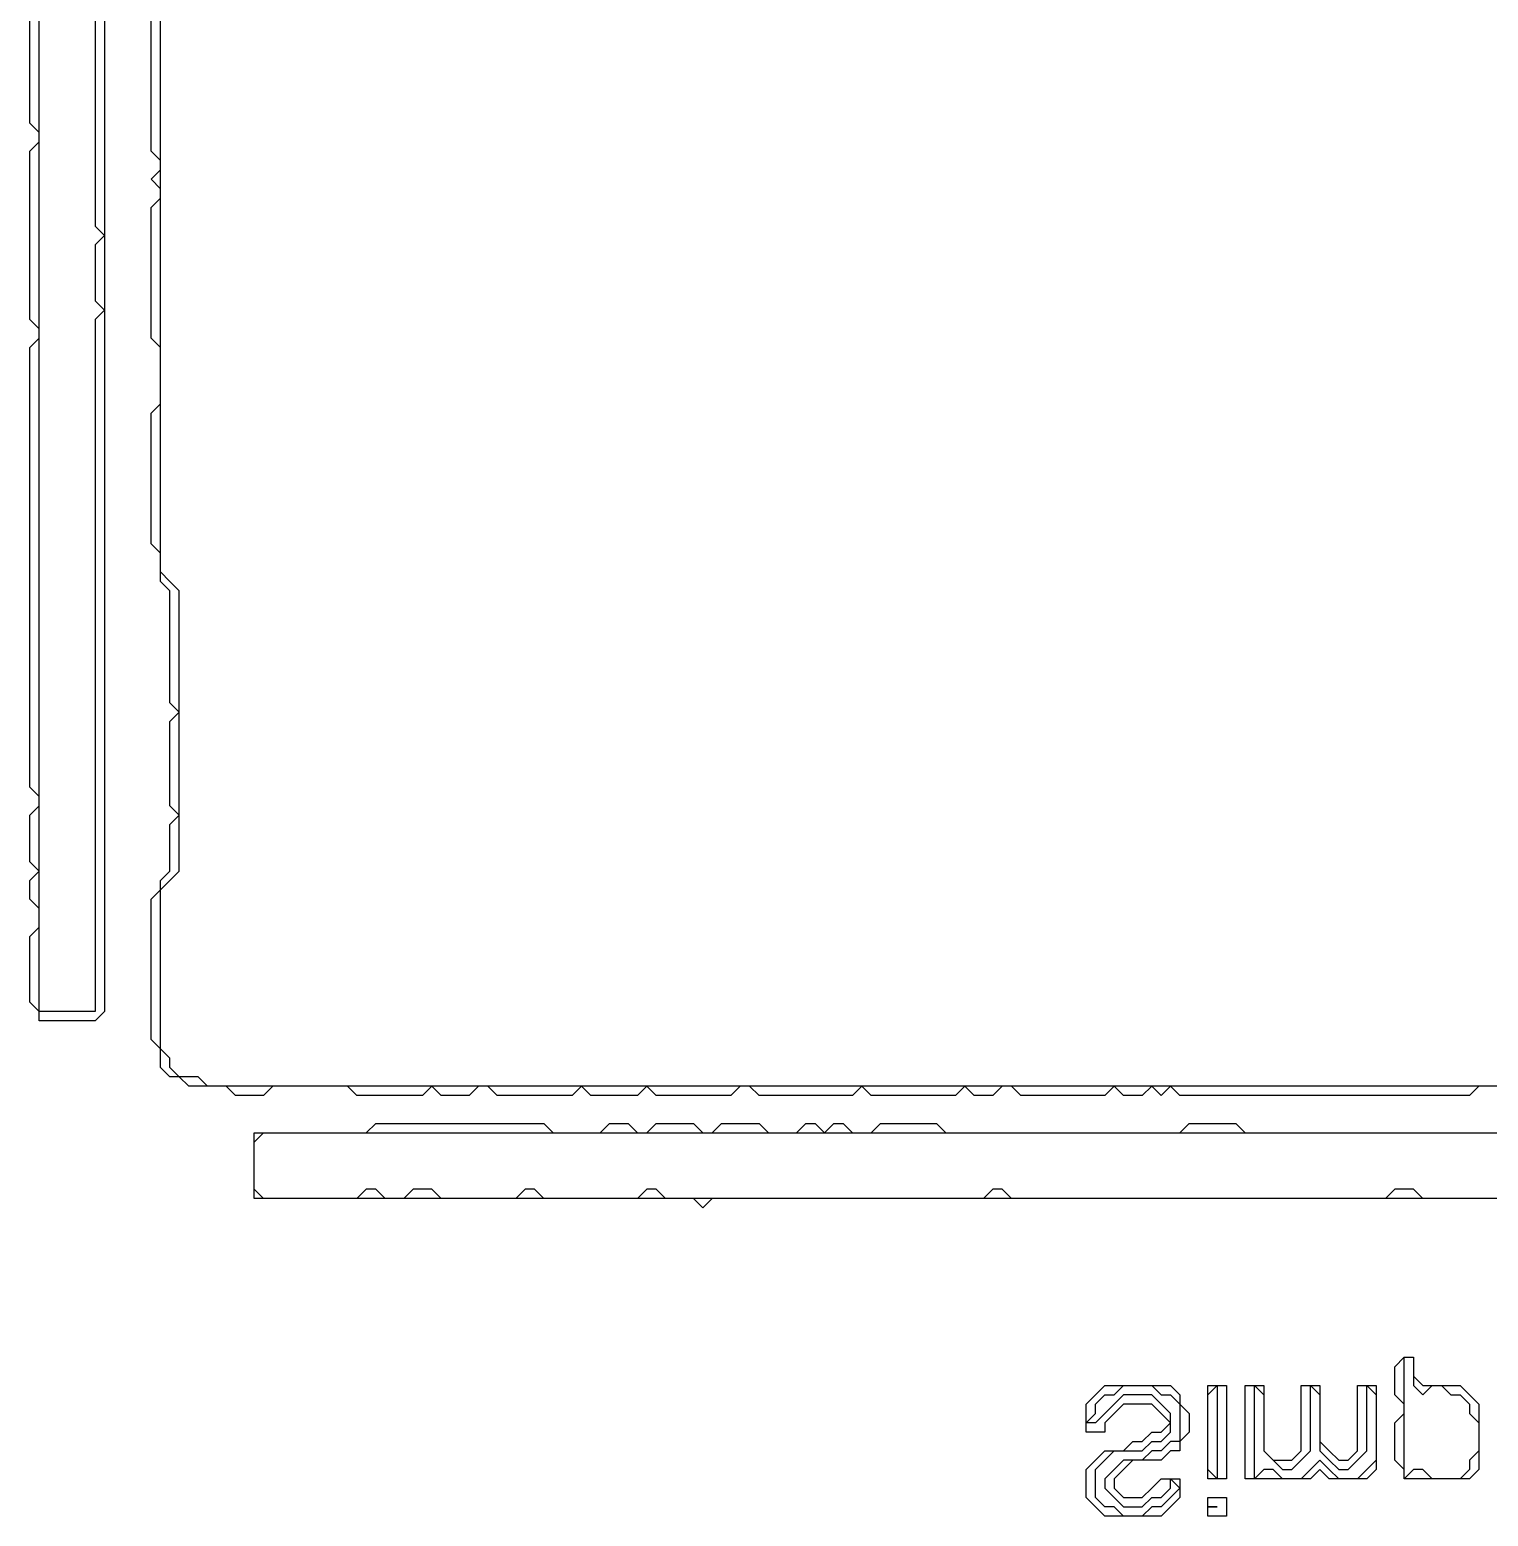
# Model space of a CAD drawing. Header units: metres. Extents: x 110 to 915, y 38 to 623.
# Drawn here: x 537 to 693, y 38 to 197 of the extents above; entities that cross this region are included whole.
import ezdxf

# ---------------------------------------------------------------- set-up
doc = ezdxf.new("R2010")
doc.units = ezdxf.units.M

msp = doc.modelspace()

# ---------------------------------------------------------------- linework, layer by layer
for points in [[(544, 198, 0), (544, 197, 0), (544, 196, 0), (544, 195, 0), (544, 194, 0), (544, 193, 0), (544, 192, 0), (544, 191, 0), (544, 190, 0), (544, 189, 0), (544, 188, 0), (544, 187, 0), (544, 186, 0), (544, 185, 0), (544, 184, 0), (544, 183, 0), (544, 182, 0), (544, 181, 0), (544, 180, 0), (544, 179, 0), (544, 178, 0), (544, 177, 0), (544, 176, 0), (545, 175, 0), (544, 174, 0), (544, 173, 0), (544, 172, 0), (544, 171, 0), (544, 170, 0), (544, 169, 0), (544, 168, 0), (545, 167, 0), (544, 166, 0), (544, 165, 0), (544, 164, 0), (544, 163, 0), (544, 162, 0), (544, 161, 0), (544, 160, 0), (544, 159, 0), (544, 158, 0), (544, 157, 0), (544, 156, 0), (544, 155, 0), (544, 154, 0), (544, 153, 0), (544, 152, 0), (544, 151, 0), (544, 150, 0), (544, 149, 0), (544, 148, 0), (544, 147, 0), (544, 146, 0), (544, 145, 0), (544, 144, 0), (544, 143, 0), (544, 142, 0), (544, 141, 0), (544, 140, 0), (544, 139, 0), (544, 138, 0), (544, 137, 0), (544, 136, 0), (544, 135, 0), (544, 134, 0), (544, 133, 0), (544, 132, 0), (544, 131, 0), (544, 130, 0), (544, 129, 0), (544, 128, 0), (544, 127, 0), (544, 126, 0), (544, 125, 0), (544, 124, 0), (544, 123, 0), (544, 122, 0), (544, 121, 0), (544, 120, 0), (544, 119, 0), (544, 118, 0), (544, 117, 0), (544, 116, 0), (544, 115, 0), (544, 114, 0), (544, 113, 0), (544, 112, 0), (544, 111, 0), (544, 110, 0), (544, 109, 0), (544, 108, 0), (544, 107, 0), (544, 106, 0), (544, 105, 0), (544, 104, 0), (544, 103, 0), (544, 102, 0), (544, 101, 0), (544, 100, 0), (544, 99, 0), (544, 98, 0), (544, 97, 0), (544, 96, 0), (544, 95, 0), (544, 94, 0), (544, 93, 0), (544, 92, 0), (543, 92, 0), (542, 92, 0), (541, 92, 0), (540, 92, 0), (539, 92, 0), (538, 92, 0), (538, 93, 0), (538, 94, 0), (538, 95, 0), (538, 96, 0), (538, 97, 0), (538, 98, 0), (538, 99, 0), (538, 100, 0), (538, 101, 0), (538, 102, 0), (538, 103, 0), (538, 104, 0), (538, 105, 0), (538, 106, 0), (538, 107, 0), (538, 108, 0), (538, 109, 0), (538, 110, 0), (538, 111, 0), (538, 112, 0), (538, 113, 0), (538, 114, 0), (538, 115, 0), (538, 116, 0), (538, 117, 0), (538, 118, 0), (538, 119, 0), (538, 120, 0), (538, 121, 0), (538, 122, 0), (538, 123, 0), (538, 124, 0), (538, 125, 0), (538, 126, 0), (538, 127, 0), (538, 128, 0), (538, 129, 0), (538, 130, 0), (538, 131, 0), (538, 132, 0), (538, 133, 0), (538, 134, 0), (538, 135, 0), (538, 136, 0), (538, 137, 0), (538, 138, 0), (538, 139, 0), (538, 140, 0), (538, 141, 0), (538, 142, 0), (538, 143, 0), (538, 144, 0), (538, 145, 0), (538, 146, 0), (538, 147, 0), (538, 148, 0), (538, 149, 0), (538, 150, 0), (538, 151, 0), (538, 152, 0), (538, 153, 0), (538, 154, 0), (538, 155, 0), (538, 156, 0), (538, 157, 0), (538, 158, 0), (538, 159, 0), (538, 160, 0), (538, 161, 0), (538, 162, 0), (538, 163, 0), (538, 164, 0), (538, 165, 0), (538, 166, 0), (538, 167, 0), (538, 168, 0), (538, 169, 0), (538, 170, 0), (538, 171, 0), (538, 172, 0), (538, 173, 0), (538, 174, 0), (538, 175, 0), (538, 176, 0), (538, 177, 0), (538, 178, 0), (538, 179, 0), (538, 180, 0), (538, 181, 0), (538, 182, 0), (538, 183, 0), (538, 184, 0), (538, 185, 0), (538, 186, 0), (538, 187, 0), (538, 188, 0), (538, 189, 0), (538, 190, 0), (538, 191, 0), (538, 192, 0), (538, 193, 0), (538, 194, 0), (538, 195, 0), (538, 196, 0), (538, 197, 0), (538, 198, 0)], [(694, 84, 0), (693, 84, 0), (692, 84, 0), (691, 84, 0), (690, 84, 0), (689, 84, 0), (688, 84, 0), (687, 84, 0), (686, 84, 0), (685, 84, 0), (684, 84, 0), (683, 84, 0), (682, 84, 0), (681, 84, 0), (680, 84, 0), (679, 84, 0), (678, 84, 0), (677, 84, 0), (676, 84, 0), (675, 84, 0), (674, 84, 0), (673, 84, 0), (672, 84, 0), (671, 84, 0), (670, 84, 0), (669, 84, 0), (668, 84, 0), (667, 84, 0), (666, 84, 0), (665, 84, 0), (664, 84, 0), (663, 84, 0), (662, 84, 0), (661, 84, 0), (660, 84, 0), (659, 84, 0), (658, 84, 0), (657, 84, 0), (656, 84, 0), (655, 84, 0), (654, 84, 0), (653, 84, 0), (652, 84, 0), (651, 84, 0), (650, 84, 0), (649, 84, 0), (648, 84, 0), (647, 84, 0), (646, 84, 0), (645, 84, 0), (644, 84, 0), (643, 84, 0), (642, 84, 0), (641, 84, 0), (640, 84, 0), (639, 84, 0), (638, 84, 0), (637, 84, 0), (636, 84, 0), (635, 84, 0), (634, 84, 0), (633, 84, 0), (632, 84, 0), (631, 84, 0), (630, 84, 0), (629, 84, 0), (628, 84, 0), (627, 84, 0), (626, 84, 0), (625, 84, 0), (624, 84, 0), (623, 84, 0), (622, 84, 0), (621, 84, 0), (620, 84, 0), (619, 84, 0), (618, 84, 0), (617, 84, 0), (616, 84, 0), (615, 84, 0), (614, 84, 0), (613, 84, 0), (612, 84, 0), (611, 84, 0), (610, 84, 0), (609, 84, 0), (608, 84, 0), (607, 84, 0), (606, 84, 0), (605, 84, 0), (604, 84, 0), (603, 84, 0), (602, 84, 0), (601, 84, 0), (600, 84, 0), (599, 84, 0), (598, 84, 0), (597, 84, 0), (596, 84, 0), (595, 84, 0), (594, 84, 0), (593, 84, 0), (592, 84, 0), (591, 84, 0), (590, 84, 0), (589, 84, 0), (588, 84, 0), (587, 84, 0), (586, 84, 0), (585, 84, 0), (584, 84, 0), (583, 84, 0), (582, 84, 0), (581, 84, 0), (580, 84, 0), (579, 84, 0), (578, 84, 0), (577, 84, 0), (576, 84, 0), (575, 84, 0), (574, 84, 0), (573, 84, 0), (572, 84, 0), (571, 84, 0), (570, 84, 0), (569, 84, 0), (568, 84, 0), (567, 84, 0), (566, 84, 0), (565, 84, 0), (564, 84, 0), (563, 84, 0), (562, 84, 0), (561, 84, 0), (560, 84, 0), (559, 84, 0), (558, 84, 0), (557, 84, 0), (556, 84, 0), (555, 85, 0), (554, 85, 0), (553, 85, 0), (552, 86, 0), (552, 87, 0), (551, 88, 0), (551, 89, 0), (551, 90, 0), (551, 91, 0), (551, 92, 0), (551, 93, 0), (551, 94, 0), (551, 95, 0), (551, 96, 0), (551, 97, 0), (551, 98, 0), (551, 99, 0), (551, 100, 0), (551, 101, 0), (551, 102, 0), (551, 103, 0), (551, 104, 0), (551, 105, 0), (552, 106, 0), (553, 107, 0), (553, 108, 0), (553, 109, 0), (553, 110, 0), (553, 111, 0), (553, 112, 0), (553, 113, 0), (553, 114, 0), (553, 115, 0), (553, 116, 0), (553, 117, 0), (553, 118, 0), (553, 119, 0), (553, 120, 0), (553, 121, 0), (553, 122, 0), (553, 123, 0), (553, 124, 0), (553, 125, 0), (553, 126, 0), (553, 127, 0), (553, 128, 0), (553, 129, 0), (553, 130, 0), (553, 131, 0), (553, 132, 0), (553, 133, 0), (553, 134, 0), (553, 135, 0), (553, 136, 0), (553, 137, 0), (552, 138, 0), (551, 139, 0), (551, 140, 0), (551, 141, 0), (551, 142, 0), (551, 143, 0), (551, 144, 0), (551, 145, 0), (551, 146, 0), (551, 147, 0), (551, 148, 0), (551, 149, 0), (551, 150, 0), (551, 151, 0), (551, 152, 0), (551, 153, 0), (551, 154, 0), (551, 155, 0), (551, 156, 0), (551, 157, 0), (551, 158, 0), (551, 159, 0), (551, 160, 0), (551, 161, 0), (551, 162, 0), (551, 163, 0), (551, 164, 0), (551, 165, 0), (551, 166, 0), (551, 167, 0), (551, 168, 0), (551, 169, 0), (551, 170, 0), (551, 171, 0), (551, 172, 0), (551, 173, 0), (551, 174, 0), (551, 175, 0), (551, 176, 0), (551, 177, 0), (551, 178, 0), (551, 179, 0), (551, 180, 0), (551, 181, 0), (551, 182, 0), (551, 183, 0), (551, 184, 0), (551, 185, 0), (551, 186, 0), (551, 187, 0), (551, 188, 0), (551, 189, 0), (551, 190, 0), (551, 191, 0), (551, 192, 0), (551, 193, 0), (551, 194, 0), (551, 195, 0), (551, 196, 0), (551, 197, 0), (551, 198, 0)], [(694, 72, 0), (693, 72, 0), (692, 72, 0), (691, 72, 0), (690, 72, 0), (689, 72, 0), (688, 72, 0), (687, 72, 0), (686, 72, 0), (685, 73, 0), (684, 73, 0), (683, 73, 0), (682, 72, 0), (681, 72, 0), (680, 72, 0), (679, 72, 0), (678, 72, 0), (677, 72, 0), (676, 72, 0), (675, 72, 0), (674, 72, 0), (673, 72, 0), (672, 72, 0), (671, 72, 0), (670, 72, 0), (669, 72, 0), (668, 72, 0), (667, 72, 0), (666, 72, 0), (665, 72, 0), (664, 72, 0), (663, 72, 0), (662, 72, 0), (661, 72, 0), (660, 72, 0), (659, 72, 0), (658, 72, 0), (657, 72, 0), (656, 72, 0), (655, 72, 0), (654, 72, 0), (653, 72, 0), (652, 72, 0), (651, 72, 0), (650, 72, 0), (649, 72, 0), (648, 72, 0), (647, 72, 0), (646, 72, 0), (645, 72, 0), (644, 72, 0), (643, 72, 0), (642, 72, 0), (641, 73, 0), (640, 73, 0), (639, 72, 0), (638, 72, 0), (637, 72, 0), (636, 72, 0), (635, 72, 0), (634, 72, 0), (633, 72, 0), (632, 72, 0), (631, 72, 0), (630, 72, 0), (629, 72, 0), (628, 72, 0), (627, 72, 0), (626, 72, 0), (625, 72, 0), (624, 72, 0), (623, 72, 0), (622, 72, 0), (621, 72, 0), (620, 72, 0), (619, 72, 0), (618, 72, 0), (617, 72, 0), (616, 72, 0), (615, 72, 0), (614, 72, 0), (613, 72, 0), (612, 72, 0), (611, 72, 0), (610, 72, 0), (609, 72, 0), (608, 72, 0), (607, 72, 0), (606, 72, 0), (605, 72, 0), (604, 73, 0), (603, 73, 0), (602, 72, 0), (601, 72, 0), (600, 72, 0), (599, 72, 0), (598, 72, 0), (597, 72, 0), (596, 72, 0), (595, 72, 0), (594, 72, 0), (593, 72, 0), (592, 72, 0), (591, 73, 0), (590, 73, 0), (589, 72, 0), (588, 72, 0), (587, 72, 0), (586, 72, 0), (585, 72, 0), (584, 72, 0), (583, 72, 0), (582, 72, 0), (581, 72, 0), (580, 73, 0), (579, 73, 0), (578, 73, 0), (577, 72, 0), (576, 72, 0), (575, 72, 0), (574, 73, 0), (573, 73, 0), (572, 72, 0), (571, 72, 0), (570, 72, 0), (569, 72, 0), (568, 72, 0), (567, 72, 0), (566, 72, 0), (565, 72, 0), (564, 72, 0), (563, 72, 0), (562, 72, 0), (561, 73, 0), (561, 74, 0), (561, 75, 0), (561, 76, 0), (561, 77, 0), (561, 78, 0), (562, 79, 0), (563, 79, 0), (564, 79, 0), (565, 79, 0), (566, 79, 0), (567, 79, 0), (568, 79, 0), (569, 79, 0), (570, 79, 0), (571, 79, 0), (572, 79, 0), (573, 79, 0), (574, 79, 0), (575, 79, 0), (576, 79, 0), (577, 79, 0), (578, 79, 0), (579, 79, 0), (580, 79, 0), (581, 79, 0), (582, 79, 0), (583, 79, 0), (584, 79, 0), (585, 79, 0), (586, 79, 0), (587, 79, 0), (588, 79, 0), (589, 79, 0), (590, 79, 0), (591, 79, 0), (592, 79, 0), (593, 79, 0), (594, 79, 0), (595, 79, 0), (596, 79, 0), (597, 79, 0), (598, 79, 0), (599, 79, 0), (600, 79, 0), (601, 79, 0), (602, 79, 0), (603, 79, 0), (604, 79, 0), (605, 79, 0), (606, 79, 0), (607, 79, 0), (608, 79, 0), (609, 79, 0), (610, 79, 0), (611, 79, 0), (612, 79, 0), (613, 79, 0), (614, 79, 0), (615, 79, 0), (616, 79, 0), (617, 79, 0), (618, 79, 0), (619, 79, 0), (620, 79, 0), (621, 79, 0), (622, 79, 0), (623, 79, 0), (624, 79, 0), (625, 79, 0), (626, 79, 0), (627, 79, 0), (628, 79, 0), (629, 79, 0), (630, 79, 0), (631, 79, 0), (632, 79, 0), (633, 79, 0), (634, 79, 0), (635, 79, 0), (636, 79, 0), (637, 79, 0), (638, 79, 0), (639, 79, 0), (640, 79, 0), (641, 79, 0), (642, 79, 0), (643, 79, 0), (644, 79, 0), (645, 79, 0), (646, 79, 0), (647, 79, 0), (648, 79, 0), (649, 79, 0), (650, 79, 0), (651, 79, 0), (652, 79, 0), (653, 79, 0), (654, 79, 0), (655, 79, 0), (656, 79, 0), (657, 79, 0), (658, 79, 0), (659, 79, 0), (660, 79, 0), (661, 79, 0), (662, 79, 0), (663, 79, 0), (664, 79, 0), (665, 79, 0), (666, 79, 0), (667, 79, 0), (668, 79, 0), (669, 79, 0), (670, 79, 0), (671, 79, 0), (672, 79, 0), (673, 79, 0), (674, 79, 0), (675, 79, 0), (676, 79, 0), (677, 79, 0), (678, 79, 0), (679, 79, 0), (680, 79, 0), (681, 79, 0), (682, 79, 0), (683, 79, 0), (684, 79, 0), (685, 79, 0), (686, 79, 0), (687, 79, 0), (688, 79, 0), (689, 79, 0), (690, 79, 0), (691, 79, 0), (692, 79, 0), (693, 79, 0), (694, 79, 0)]]:
    msp.add_polyline3d(points)
for points in [[(684, 42, 0), (684, 43, 0), (684, 44, 0), (684, 45, 0), (684, 46, 0), (684, 47, 0), (684, 48, 0), (684, 49, 0), (684, 50, 0), (684, 51, 0), (684, 52, 0), (684, 53, 0), (684, 54, 0), (684, 55, 0), (685, 55, 0), (685, 54, 0), (685, 53, 0), (685, 52, 0), (686, 51, 0), (687, 52, 0), (688, 52, 0), (689, 51, 0), (690, 51, 0), (691, 50, 0), (691, 49, 0), (692, 48, 0), (692, 47, 0), (692, 46, 0), (692, 45, 0), (691, 44, 0), (691, 43, 0), (690, 42, 0), (689, 42, 0), (688, 42, 0), (687, 42, 0), (686, 43, 0), (685, 43, 0)], [(654, 38, 0), (653, 39, 0), (652, 39, 0), (651, 40, 0), (651, 41, 0), (651, 42, 0), (651, 43, 0), (652, 44, 0), (653, 45, 0), (654, 45, 0), (655, 45, 0), (656, 45, 0), (657, 46, 0), (658, 46, 0), (659, 47, 0), (659, 48, 0), (659, 49, 0), (658, 50, 0), (657, 51, 0), (656, 51, 0), (655, 51, 0), (654, 51, 0), (653, 50, 0), (652, 49, 0), (651, 48, 0), (650, 48, 0), (651, 49, 0), (651, 50, 0), (652, 51, 0), (653, 51, 0), (654, 52, 0), (655, 52, 0), (656, 52, 0), (657, 52, 0), (658, 51, 0), (659, 51, 0), (660, 50, 0), (660, 49, 0), (660, 48, 0), (660, 47, 0), (660, 46, 0), (659, 46, 0), (658, 45, 0), (657, 45, 0), (656, 44, 0), (655, 44, 0), (654, 44, 0), (653, 43, 0), (652, 42, 0), (652, 41, 0), (653, 40, 0), (654, 39, 0), (655, 39, 0), (656, 39, 0), (657, 40, 0), (658, 40, 0), (659, 41, 0), (659, 42, 0), (660, 41, 0), (659, 40, 0), (658, 39, 0), (657, 39, 0), (656, 38, 0), (655, 38, 0)], [(664, 42, 0), (663, 43, 0), (663, 44, 0), (663, 45, 0), (663, 46, 0), (663, 47, 0), (663, 48, 0), (663, 49, 0), (663, 50, 0), (663, 51, 0), (664, 52, 0), (664, 51, 0), (664, 50, 0), (664, 49, 0), (664, 48, 0), (664, 47, 0), (664, 46, 0), (664, 45, 0), (664, 44, 0), (664, 43, 0)], [(668, 42, 0), (668, 43, 0), (668, 44, 0), (668, 45, 0), (668, 46, 0), (668, 47, 0), (668, 48, 0), (668, 49, 0), (668, 50, 0), (668, 51, 0), (668, 52, 0), (669, 51, 0), (669, 50, 0), (669, 49, 0), (669, 48, 0), (669, 47, 0), (669, 46, 0), (669, 45, 0), (670, 44, 0), (671, 43, 0), (672, 43, 0), (673, 44, 0), (674, 45, 0), (674, 46, 0), (674, 47, 0), (674, 48, 0), (674, 49, 0), (674, 50, 0), (674, 51, 0), (674, 52, 0), (675, 51, 0), (675, 50, 0), (675, 49, 0), (675, 48, 0), (675, 47, 0), (675, 46, 0), (675, 45, 0), (676, 44, 0), (677, 43, 0), (678, 43, 0), (679, 44, 0), (680, 45, 0), (680, 46, 0), (680, 47, 0), (680, 48, 0), (680, 49, 0), (680, 50, 0), (680, 51, 0), (680, 52, 0), (681, 51, 0), (681, 50, 0), (681, 49, 0), (681, 48, 0), (681, 47, 0), (681, 46, 0), (681, 45, 0), (681, 44, 0), (680, 43, 0), (679, 42, 0), (678, 42, 0), (677, 42, 0), (676, 43, 0), (675, 44, 0), (674, 43, 0), (673, 42, 0), (672, 42, 0), (671, 42, 0), (670, 43, 0), (669, 43, 0)], [(663, 39, 0), (664, 39, 0)]]:
    msp.add_polyline3d(points, close=True)
at = {"layer": '1'}
for points in [[(545, 198, 0), (545, 197, 0), (545, 196, 0), (545, 195, 0), (545, 194, 0), (545, 193, 0), (545, 192, 0), (545, 191, 0), (545, 190, 0), (545, 189, 0), (545, 188, 0), (545, 187, 0), (545, 186, 0), (545, 185, 0), (545, 184, 0), (545, 183, 0), (545, 182, 0), (545, 181, 0), (545, 180, 0), (545, 179, 0), (545, 178, 0), (545, 177, 0), (545, 176, 0), (545, 175, 0), (545, 174, 0), (545, 173, 0), (545, 172, 0), (545, 171, 0), (545, 170, 0), (545, 169, 0), (545, 168, 0), (545, 167, 0), (545, 166, 0), (545, 165, 0), (545, 164, 0), (545, 163, 0), (545, 162, 0), (545, 161, 0), (545, 160, 0), (545, 159, 0), (545, 158, 0), (545, 157, 0), (545, 156, 0), (545, 155, 0), (545, 154, 0), (545, 153, 0), (545, 152, 0), (545, 151, 0), (545, 150, 0), (545, 149, 0), (545, 148, 0), (545, 147, 0), (545, 146, 0), (545, 145, 0), (545, 144, 0), (545, 143, 0), (545, 142, 0), (545, 141, 0), (545, 140, 0), (545, 139, 0), (545, 138, 0), (545, 137, 0), (545, 136, 0), (545, 135, 0), (545, 134, 0), (545, 133, 0), (545, 132, 0), (545, 131, 0), (545, 130, 0), (545, 129, 0), (545, 128, 0), (545, 127, 0), (545, 126, 0), (545, 125, 0), (545, 124, 0), (545, 123, 0), (545, 122, 0), (545, 121, 0), (545, 120, 0), (545, 119, 0), (545, 118, 0), (545, 117, 0), (545, 116, 0), (545, 115, 0), (545, 114, 0), (545, 113, 0), (545, 112, 0), (545, 111, 0), (545, 110, 0), (545, 109, 0), (545, 108, 0), (545, 107, 0), (545, 106, 0), (545, 105, 0), (545, 104, 0), (545, 103, 0), (545, 102, 0), (545, 101, 0), (545, 100, 0), (545, 99, 0), (545, 98, 0), (545, 97, 0), (545, 96, 0), (545, 95, 0), (545, 94, 0), (545, 93, 0), (545, 92, 0), (544, 91, 0), (543, 91, 0), (542, 91, 0), (541, 91, 0), (540, 91, 0), (539, 91, 0), (538, 91, 0), (538, 92, 0), (537, 93, 0), (537, 94, 0), (537, 95, 0), (537, 96, 0), (537, 97, 0), (537, 98, 0), (537, 99, 0), (537, 100, 0), (538, 101, 0), (538, 102, 0), (538, 103, 0), (537, 104, 0), (537, 105, 0), (537, 106, 0), (538, 107, 0), (537, 108, 0), (537, 109, 0), (537, 110, 0), (537, 111, 0), (537, 112, 0), (537, 113, 0), (538, 114, 0), (538, 115, 0), (537, 116, 0), (537, 117, 0), (537, 118, 0), (537, 119, 0), (537, 120, 0), (537, 121, 0), (537, 122, 0), (537, 123, 0), (537, 124, 0), (537, 125, 0), (537, 126, 0), (537, 127, 0), (537, 128, 0), (537, 129, 0), (537, 130, 0), (537, 131, 0), (537, 132, 0), (537, 133, 0), (537, 134, 0), (537, 135, 0), (537, 136, 0), (537, 137, 0), (537, 138, 0), (537, 139, 0), (537, 140, 0), (537, 141, 0), (537, 142, 0), (537, 143, 0), (537, 144, 0), (537, 145, 0), (537, 146, 0), (537, 147, 0), (537, 148, 0), (537, 149, 0), (537, 150, 0), (537, 151, 0), (537, 152, 0), (537, 153, 0), (537, 154, 0), (537, 155, 0), (537, 156, 0), (537, 157, 0), (537, 158, 0), (537, 159, 0), (537, 160, 0), (537, 161, 0), (537, 162, 0), (537, 163, 0), (538, 164, 0), (538, 165, 0), (537, 166, 0), (537, 167, 0), (537, 168, 0), (537, 169, 0), (537, 170, 0), (537, 171, 0), (537, 172, 0), (537, 173, 0), (537, 174, 0), (537, 175, 0), (537, 176, 0), (537, 177, 0), (537, 178, 0), (537, 179, 0), (537, 180, 0), (537, 181, 0), (537, 182, 0), (537, 183, 0), (537, 184, 0), (538, 185, 0), (538, 186, 0), (537, 187, 0), (537, 188, 0), (537, 189, 0), (537, 190, 0), (537, 191, 0), (537, 192, 0), (537, 193, 0), (537, 194, 0), (537, 195, 0), (537, 196, 0), (537, 197, 0), (537, 198, 0)], [(694, 84, 0), (693, 84, 0), (692, 84, 0), (691, 83, 0), (690, 83, 0), (689, 83, 0), (688, 83, 0), (687, 83, 0), (686, 83, 0), (685, 83, 0), (684, 83, 0), (683, 83, 0), (682, 83, 0), (681, 83, 0), (680, 83, 0), (679, 83, 0), (678, 83, 0), (677, 83, 0), (676, 83, 0), (675, 83, 0), (674, 83, 0), (673, 83, 0), (672, 83, 0), (671, 83, 0), (670, 83, 0), (669, 83, 0), (668, 83, 0), (667, 83, 0), (666, 83, 0), (665, 83, 0), (664, 83, 0), (663, 83, 0), (662, 83, 0), (661, 83, 0), (660, 83, 0), (659, 84, 0), (658, 83, 0), (657, 84, 0), (656, 83, 0), (655, 83, 0), (654, 83, 0), (653, 84, 0), (652, 83, 0), (651, 83, 0), (650, 83, 0), (649, 83, 0), (648, 83, 0), (647, 83, 0), (646, 83, 0), (645, 83, 0), (644, 83, 0), (643, 83, 0), (642, 84, 0), (641, 84, 0), (640, 83, 0), (639, 83, 0), (638, 83, 0), (637, 84, 0), (636, 83, 0), (635, 83, 0), (634, 83, 0), (633, 83, 0), (632, 83, 0), (631, 83, 0), (630, 83, 0), (629, 83, 0), (628, 83, 0), (627, 83, 0), (626, 84, 0), (625, 83, 0), (624, 83, 0), (623, 83, 0), (622, 83, 0), (621, 83, 0), (620, 83, 0), (619, 83, 0), (618, 83, 0), (617, 83, 0), (616, 83, 0), (615, 83, 0), (614, 84, 0), (613, 84, 0), (612, 83, 0), (611, 83, 0), (610, 83, 0), (609, 83, 0), (608, 83, 0), (607, 83, 0), (606, 83, 0), (605, 83, 0), (604, 83, 0), (603, 84, 0), (602, 83, 0), (601, 83, 0), (600, 83, 0), (599, 83, 0), (598, 83, 0), (597, 83, 0), (596, 84, 0), (595, 83, 0), (594, 83, 0), (593, 83, 0), (592, 83, 0), (591, 83, 0), (590, 83, 0), (589, 83, 0), (588, 83, 0), (587, 83, 0), (586, 84, 0), (585, 84, 0), (584, 83, 0), (583, 83, 0), (582, 83, 0), (581, 83, 0), (580, 84, 0), (579, 83, 0), (578, 83, 0), (577, 83, 0), (576, 83, 0), (575, 83, 0), (574, 83, 0), (573, 83, 0), (572, 83, 0), (571, 84, 0), (570, 84, 0), (569, 84, 0), (568, 84, 0), (567, 84, 0), (566, 84, 0), (565, 84, 0), (564, 84, 0), (563, 84, 0), (562, 83, 0), (561, 83, 0), (560, 83, 0), (559, 83, 0), (558, 84, 0), (557, 84, 0), (556, 84, 0), (555, 84, 0), (554, 84, 0), (553, 85, 0), (552, 85, 0), (551, 86, 0), (551, 87, 0), (551, 88, 0), (550, 89, 0), (550, 90, 0), (550, 91, 0), (550, 92, 0), (550, 93, 0), (550, 94, 0), (550, 95, 0), (550, 96, 0), (550, 97, 0), (550, 98, 0), (550, 99, 0), (550, 100, 0), (550, 101, 0), (550, 102, 0), (550, 103, 0), (550, 104, 0), (551, 105, 0), (551, 106, 0), (552, 107, 0), (552, 108, 0), (552, 109, 0), (552, 110, 0), (552, 111, 0), (552, 112, 0), (553, 113, 0), (552, 114, 0), (552, 115, 0), (552, 116, 0), (552, 117, 0), (552, 118, 0), (552, 119, 0), (552, 120, 0), (552, 121, 0), (552, 122, 0), (552, 123, 0), (553, 124, 0), (552, 125, 0), (552, 126, 0), (552, 127, 0), (552, 128, 0), (552, 129, 0), (552, 130, 0), (552, 131, 0), (552, 132, 0), (552, 133, 0), (552, 134, 0), (552, 135, 0), (552, 136, 0), (552, 137, 0), (551, 138, 0), (551, 139, 0), (551, 140, 0), (551, 141, 0), (550, 142, 0), (550, 143, 0), (550, 144, 0), (550, 145, 0), (550, 146, 0), (550, 147, 0), (550, 148, 0), (550, 149, 0), (550, 150, 0), (550, 151, 0), (550, 152, 0), (550, 153, 0), (550, 154, 0), (550, 155, 0), (550, 156, 0), (551, 157, 0), (551, 158, 0), (551, 159, 0), (551, 160, 0), (551, 161, 0), (551, 162, 0), (551, 163, 0), (550, 164, 0), (550, 165, 0), (550, 166, 0), (550, 167, 0), (550, 168, 0), (550, 169, 0), (550, 170, 0), (550, 171, 0), (550, 172, 0), (550, 173, 0), (550, 174, 0), (550, 175, 0), (550, 176, 0), (550, 177, 0), (550, 178, 0), (551, 179, 0), (551, 180, 0), (550, 181, 0), (551, 182, 0), (551, 183, 0), (550, 184, 0), (550, 185, 0), (550, 186, 0), (550, 187, 0), (550, 188, 0), (550, 189, 0), (550, 190, 0), (550, 191, 0), (550, 192, 0), (550, 193, 0), (550, 194, 0), (550, 195, 0), (550, 196, 0), (550, 197, 0), (550, 198, 0)], [(694, 72, 0), (693, 72, 0), (692, 72, 0), (691, 72, 0), (690, 72, 0), (689, 72, 0), (688, 72, 0), (687, 72, 0), (686, 72, 0), (685, 72, 0), (684, 72, 0), (683, 72, 0), (682, 72, 0), (681, 72, 0), (680, 72, 0), (679, 72, 0), (678, 72, 0), (677, 72, 0), (676, 72, 0), (675, 72, 0), (674, 72, 0), (673, 72, 0), (672, 72, 0), (671, 72, 0), (670, 72, 0), (669, 72, 0), (668, 72, 0), (667, 72, 0), (666, 72, 0), (665, 72, 0), (664, 72, 0), (663, 72, 0), (662, 72, 0), (661, 72, 0), (660, 72, 0), (659, 72, 0), (658, 72, 0), (657, 72, 0), (656, 72, 0), (655, 72, 0), (654, 72, 0), (653, 72, 0), (652, 72, 0), (651, 72, 0), (650, 72, 0), (649, 72, 0), (648, 72, 0), (647, 72, 0), (646, 72, 0), (645, 72, 0), (644, 72, 0), (643, 72, 0), (642, 72, 0), (641, 72, 0), (640, 72, 0), (639, 72, 0), (638, 72, 0), (637, 72, 0), (636, 72, 0), (635, 72, 0), (634, 72, 0), (633, 72, 0), (632, 72, 0), (631, 72, 0), (630, 72, 0), (629, 72, 0), (628, 72, 0), (627, 72, 0), (626, 72, 0), (625, 72, 0), (624, 72, 0), (623, 72, 0), (622, 72, 0), (621, 72, 0), (620, 72, 0), (619, 72, 0), (618, 72, 0), (617, 72, 0), (616, 72, 0), (615, 72, 0), (614, 72, 0), (613, 72, 0), (612, 72, 0), (611, 72, 0), (610, 72, 0), (609, 71, 0), (608, 72, 0), (607, 72, 0), (606, 72, 0), (605, 72, 0), (604, 72, 0), (603, 72, 0), (602, 72, 0), (601, 72, 0), (600, 72, 0), (599, 72, 0), (598, 72, 0), (597, 72, 0), (596, 72, 0), (595, 72, 0), (594, 72, 0), (593, 72, 0), (592, 72, 0), (591, 72, 0), (590, 72, 0), (589, 72, 0), (588, 72, 0), (587, 72, 0), (586, 72, 0), (585, 72, 0), (584, 72, 0), (583, 72, 0), (582, 72, 0), (581, 72, 0), (580, 72, 0), (579, 72, 0), (578, 72, 0), (577, 72, 0), (576, 72, 0), (575, 72, 0), (574, 72, 0), (573, 72, 0), (572, 72, 0), (571, 72, 0), (570, 72, 0), (569, 72, 0), (568, 72, 0), (567, 72, 0), (566, 72, 0), (565, 72, 0), (564, 72, 0), (563, 72, 0), (562, 72, 0), (561, 72, 0), (561, 73, 0), (561, 74, 0), (561, 75, 0), (561, 76, 0), (561, 77, 0), (561, 78, 0), (561, 79, 0), (562, 79, 0), (563, 79, 0), (564, 79, 0), (565, 79, 0), (566, 79, 0), (567, 79, 0), (568, 79, 0), (569, 79, 0), (570, 79, 0), (571, 79, 0), (572, 79, 0), (573, 79, 0), (574, 80, 0), (575, 80, 0), (576, 80, 0), (577, 80, 0), (578, 80, 0), (579, 80, 0), (580, 80, 0), (581, 80, 0), (582, 80, 0), (583, 80, 0), (584, 80, 0), (585, 80, 0), (586, 80, 0), (587, 80, 0), (588, 80, 0), (589, 80, 0), (590, 80, 0), (591, 80, 0), (592, 80, 0), (593, 79, 0), (594, 79, 0), (595, 79, 0), (596, 79, 0), (597, 79, 0), (598, 79, 0), (599, 80, 0), (600, 80, 0), (601, 80, 0), (602, 79, 0), (603, 79, 0), (604, 80, 0), (605, 80, 0), (606, 80, 0), (607, 80, 0), (608, 80, 0), (609, 79, 0), (610, 79, 0), (611, 80, 0), (612, 80, 0), (613, 80, 0), (614, 80, 0), (615, 80, 0), (616, 79, 0), (617, 79, 0), (618, 79, 0), (619, 79, 0), (620, 80, 0), (621, 80, 0), (622, 79, 0), (623, 80, 0), (624, 80, 0), (625, 79, 0), (626, 79, 0), (627, 79, 0), (628, 80, 0), (629, 80, 0), (630, 80, 0), (631, 80, 0), (632, 80, 0), (633, 80, 0), (634, 80, 0), (635, 79, 0), (636, 79, 0), (637, 79, 0), (638, 79, 0), (639, 79, 0), (640, 79, 0), (641, 79, 0), (642, 79, 0), (643, 79, 0), (644, 79, 0), (645, 79, 0), (646, 79, 0), (647, 79, 0), (648, 79, 0), (649, 79, 0), (650, 79, 0), (651, 79, 0), (652, 79, 0), (653, 79, 0), (654, 79, 0), (655, 79, 0), (656, 79, 0), (657, 79, 0), (658, 79, 0), (659, 79, 0), (660, 79, 0), (661, 80, 0), (662, 80, 0), (663, 80, 0), (664, 80, 0), (665, 80, 0), (666, 80, 0), (667, 79, 0), (668, 79, 0), (669, 79, 0), (670, 79, 0), (671, 79, 0), (672, 79, 0), (673, 79, 0), (674, 79, 0), (675, 79, 0), (676, 79, 0), (677, 79, 0), (678, 79, 0), (679, 79, 0), (680, 79, 0), (681, 79, 0), (682, 79, 0), (683, 79, 0), (684, 79, 0), (685, 79, 0), (686, 79, 0), (687, 79, 0), (688, 79, 0), (689, 79, 0), (690, 79, 0), (691, 79, 0), (692, 79, 0), (693, 79, 0), (694, 79, 0)]]:
    msp.add_polyline3d(points, dxfattribs=at)
for points in [[(684, 42, 0), (684, 43, 0), (683, 44, 0), (683, 45, 0), (683, 46, 0), (683, 47, 0), (683, 48, 0), (684, 49, 0), (684, 50, 0), (683, 51, 0), (683, 52, 0), (683, 53, 0), (683, 54, 0), (684, 55, 0), (685, 55, 0), (685, 54, 0), (685, 53, 0), (686, 52, 0), (687, 52, 0), (688, 52, 0), (689, 52, 0), (690, 52, 0), (691, 51, 0), (692, 50, 0), (692, 49, 0), (692, 48, 0), (692, 47, 0), (692, 46, 0), (692, 45, 0), (692, 44, 0), (692, 43, 0), (691, 42, 0), (690, 42, 0), (689, 42, 0), (688, 42, 0), (687, 42, 0), (686, 42, 0), (685, 42, 0)], [(652, 38, 0), (651, 39, 0), (650, 40, 0), (650, 41, 0), (650, 42, 0), (650, 43, 0), (651, 44, 0), (652, 45, 0), (653, 45, 0), (654, 45, 0), (655, 46, 0), (656, 46, 0), (657, 47, 0), (658, 47, 0), (659, 48, 0), (658, 49, 0), (657, 50, 0), (656, 50, 0), (655, 50, 0), (654, 50, 0), (653, 49, 0), (652, 48, 0), (652, 47, 0), (651, 47, 0), (650, 47, 0), (650, 48, 0), (650, 49, 0), (650, 50, 0), (651, 51, 0), (652, 52, 0), (653, 52, 0), (654, 52, 0), (655, 52, 0), (656, 52, 0), (657, 52, 0), (658, 52, 0), (659, 52, 0), (660, 51, 0), (660, 50, 0), (661, 49, 0), (661, 48, 0), (661, 47, 0), (660, 46, 0), (660, 45, 0), (659, 45, 0), (658, 44, 0), (657, 44, 0), (656, 44, 0), (655, 44, 0), (654, 43, 0), (653, 42, 0), (653, 41, 0), (654, 40, 0), (655, 40, 0), (656, 40, 0), (657, 41, 0), (658, 42, 0), (659, 42, 0), (660, 42, 0), (660, 41, 0), (660, 40, 0), (659, 39, 0), (658, 38, 0), (657, 38, 0), (656, 38, 0), (655, 38, 0), (654, 38, 0), (653, 38, 0)], [(663, 42, 0), (663, 43, 0), (663, 44, 0), (663, 45, 0), (663, 46, 0), (663, 47, 0), (663, 48, 0), (663, 49, 0), (663, 50, 0), (663, 51, 0), (663, 52, 0), (664, 52, 0), (665, 52, 0), (665, 51, 0), (665, 50, 0), (665, 49, 0), (665, 48, 0), (665, 47, 0), (665, 46, 0), (665, 45, 0), (665, 44, 0), (665, 43, 0), (665, 42, 0), (664, 42, 0)], [(667, 42, 0), (667, 43, 0), (667, 44, 0), (667, 45, 0), (667, 46, 0), (667, 47, 0), (667, 48, 0), (667, 49, 0), (667, 50, 0), (667, 51, 0), (667, 52, 0), (668, 52, 0), (669, 52, 0), (669, 51, 0), (669, 50, 0), (669, 49, 0), (669, 48, 0), (669, 47, 0), (669, 46, 0), (669, 45, 0), (670, 44, 0), (671, 44, 0), (672, 44, 0), (673, 45, 0), (673, 46, 0), (673, 47, 0), (673, 48, 0), (673, 49, 0), (673, 50, 0), (673, 51, 0), (673, 52, 0), (674, 52, 0), (675, 52, 0), (675, 51, 0), (675, 50, 0), (675, 49, 0), (675, 48, 0), (675, 47, 0), (675, 46, 0), (676, 45, 0), (677, 44, 0), (678, 44, 0), (679, 45, 0), (679, 46, 0), (679, 47, 0), (679, 48, 0), (679, 49, 0), (679, 50, 0), (679, 51, 0), (679, 52, 0), (680, 52, 0), (681, 52, 0), (681, 51, 0), (681, 50, 0), (681, 49, 0), (681, 48, 0), (681, 47, 0), (681, 46, 0), (681, 45, 0), (681, 44, 0), (681, 43, 0), (680, 42, 0), (679, 42, 0), (678, 42, 0), (677, 42, 0), (676, 42, 0), (675, 43, 0), (674, 42, 0), (673, 42, 0), (672, 42, 0), (671, 42, 0), (670, 42, 0), (669, 42, 0), (668, 42, 0)], [(663, 38, 0), (663, 39, 0), (663, 40, 0), (664, 40, 0), (665, 40, 0), (665, 39, 0), (665, 38, 0), (664, 38, 0)]]:
    msp.add_polyline3d(points, close=True, dxfattribs=at)

doc.saveas('drawing.dxf')
